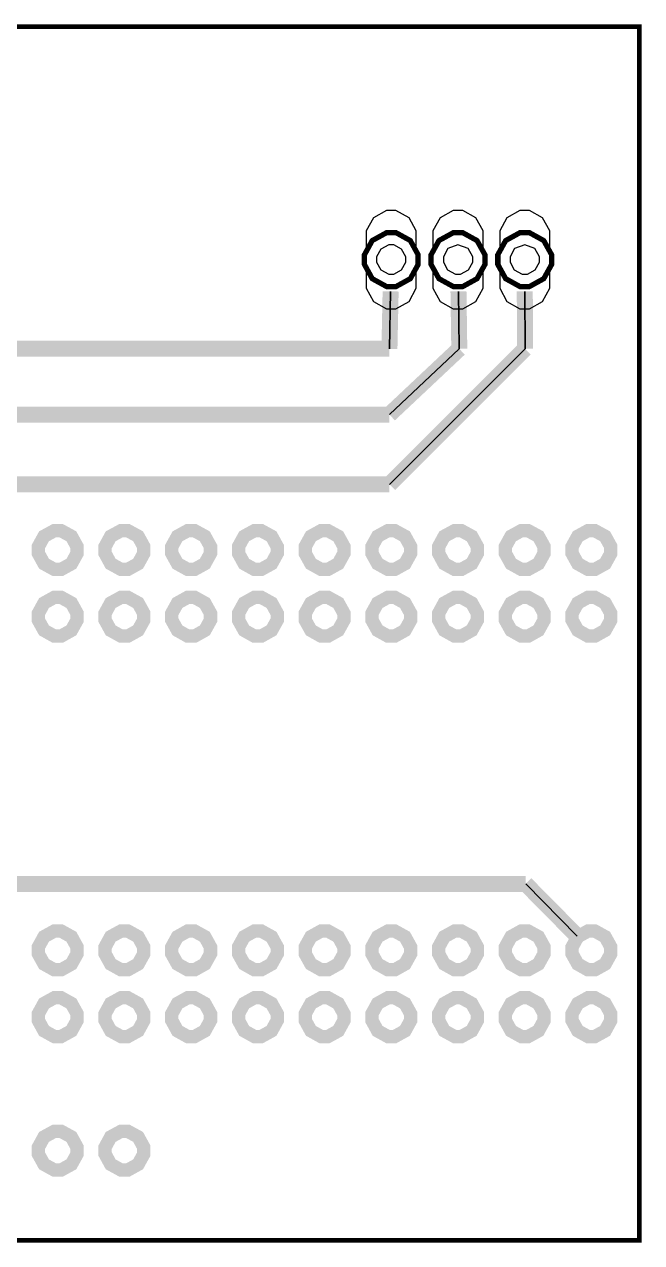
# Model space of a CAD drawing. Extents: x 0 to 1.85, y 0 to 1.83.
# Drawn here: x 0.928 to 1.854, y 0 to 1.826 of the extents above; entities that cross this region are included whole.
import ezdxf

# ---------------------------------------------------------------- set-up
doc = ezdxf.new("R2010")
doc.units = 0
doc.layers.get('0').update_dxf_attribs({"linetype": 'CONTINUOUS'})

msp = doc.modelspace()

# ---------------------------------------------------------------- linework, layer by layer
at = {"color": 0}
for points, const_width in [([(0.004, 1.8225), (1.8503, 1.8225), (1.8503, 0.004), (0.004, 0.004), (0.004, 1.8225)], 0.00694), ([(1.4785, 1.5138), (1.4714, 1.5138), (1.4499, 1.502), (1.4382, 1.4806), (1.4382, 1.4734), (1.4382, 1.4663), (1.4499, 1.4449), (1.4714, 1.4331), (1.4785, 1.4331), (1.4856, 1.4331), (1.507, 1.4449), (1.5188, 1.4663), (1.5188, 1.4734), (1.5188, 1.4806), (1.507, 1.502), (1.4856, 1.5138), (1.4785, 1.5138)], 0.00787), ([(1.4785, 1.5138), (1.4714, 1.5138), (1.4499, 1.502), (1.4382, 1.4806), (1.4382, 1.4734), (1.4382, 1.4663), (1.4499, 1.4449), (1.4714, 1.4331), (1.4785, 1.4331), (1.4856, 1.4331), (1.507, 1.4449), (1.5188, 1.4663), (1.5188, 1.4734), (1.5188, 1.4806), (1.507, 1.502), (1.4856, 1.5138), (1.4785, 1.5138)], 0.00787), ([(1.5785, 1.5138), (1.5714, 1.5138), (1.5499, 1.502), (1.5381, 1.4806), (1.5381, 1.4734), (1.5381, 1.4663), (1.5499, 1.4449), (1.5714, 1.4331), (1.5785, 1.4331), (1.5856, 1.4331), (1.607, 1.4449), (1.6189, 1.4663), (1.6189, 1.4734), (1.6189, 1.4806), (1.607, 1.502), (1.5856, 1.5138), (1.5785, 1.5138)], 0.00787), ([(1.5785, 1.5138), (1.5714, 1.5138), (1.5499, 1.502), (1.5381, 1.4806), (1.5381, 1.4734), (1.5381, 1.4663), (1.5499, 1.4449), (1.5714, 1.4331), (1.5785, 1.4331), (1.5856, 1.4331), (1.607, 1.4449), (1.6189, 1.4663), (1.6189, 1.4734), (1.6189, 1.4806), (1.607, 1.502), (1.5856, 1.5138), (1.5785, 1.5138)], 0.00787), ([(1.6785, 1.5138), (1.6713, 1.5138), (1.6499, 1.502), (1.6381, 1.4806), (1.6381, 1.4734), (1.6381, 1.4663), (1.6499, 1.4449), (1.6713, 1.4331), (1.6785, 1.4331), (1.6856, 1.4331), (1.707, 1.4449), (1.7189, 1.4663), (1.7189, 1.4734), (1.7189, 1.4806), (1.707, 1.502), (1.6856, 1.5138), (1.6785, 1.5138)], 0.00787), ([(1.6785, 1.5138), (1.6713, 1.5138), (1.6499, 1.502), (1.6381, 1.4806), (1.6381, 1.4734), (1.6381, 1.4663), (1.6499, 1.4449), (1.6713, 1.4331), (1.6785, 1.4331), (1.6856, 1.4331), (1.707, 1.4449), (1.7189, 1.4663), (1.7189, 1.4734), (1.7189, 1.4806), (1.707, 1.502), (1.6856, 1.5138), (1.6785, 1.5138)], 0.00787), ([(0.9785, 1.0673), (0.9734, 1.0673), (0.958, 1.0589), (0.9495, 1.0435), (0.9495, 1.0383), (0.9495, 1.0332), (0.958, 1.0178), (0.9734, 1.0093), (0.9785, 1.0093), (0.9836, 1.0093), (0.999, 1.0178), (1.0075, 1.0332), (1.0075, 1.0383), (1.0075, 1.0435), (0.999, 1.0589), (0.9836, 1.0673), (0.9785, 1.0673)], 0.02), ([(0.9785, 1.0673), (0.9734, 1.0673), (0.958, 1.0589), (0.9495, 1.0435), (0.9495, 1.0383), (0.9495, 1.0332), (0.958, 1.0178), (0.9734, 1.0093), (0.9785, 1.0093), (0.9836, 1.0093), (0.999, 1.0178), (1.0075, 1.0332), (1.0075, 1.0383), (1.0075, 1.0435), (0.999, 1.0589), (0.9836, 1.0673), (0.9785, 1.0673)], 0.02), ([(1.0785, 1.0673), (1.0734, 1.0673), (1.0579, 1.0589), (1.0495, 1.0435), (1.0495, 1.0383), (1.0495, 1.0332), (1.0579, 1.0178), (1.0734, 1.0093), (1.0785, 1.0093), (1.0836, 1.0093), (1.099, 1.0178), (1.1075, 1.0332), (1.1075, 1.0383), (1.1075, 1.0435), (1.099, 1.0589), (1.0836, 1.0673), (1.0785, 1.0673)], 0.02), ([(1.0785, 1.0673), (1.0734, 1.0673), (1.0579, 1.0589), (1.0495, 1.0435), (1.0495, 1.0383), (1.0495, 1.0332), (1.0579, 1.0178), (1.0734, 1.0093), (1.0785, 1.0093), (1.0836, 1.0093), (1.099, 1.0178), (1.1075, 1.0332), (1.1075, 1.0383), (1.1075, 1.0435), (1.099, 1.0589), (1.0836, 1.0673), (1.0785, 1.0673)], 0.02), ([(1.1785, 1.0673), (1.1733, 1.0673), (1.158, 1.0589), (1.1495, 1.0435), (1.1495, 1.0383), (1.1495, 1.0332), (1.158, 1.0178), (1.1733, 1.0093), (1.1785, 1.0093), (1.1836, 1.0093), (1.199, 1.0178), (1.2075, 1.0332), (1.2075, 1.0383), (1.2075, 1.0435), (1.199, 1.0589), (1.1836, 1.0673), (1.1785, 1.0673)], 0.02), ([(1.1785, 1.0673), (1.1733, 1.0673), (1.158, 1.0589), (1.1495, 1.0435), (1.1495, 1.0383), (1.1495, 1.0332), (1.158, 1.0178), (1.1733, 1.0093), (1.1785, 1.0093), (1.1836, 1.0093), (1.199, 1.0178), (1.2075, 1.0332), (1.2075, 1.0383), (1.2075, 1.0435), (1.199, 1.0589), (1.1836, 1.0673), (1.1785, 1.0673)], 0.02), ([(1.2785, 1.0673), (1.2733, 1.0673), (1.258, 1.0589), (1.2495, 1.0435), (1.2495, 1.0383), (1.2495, 1.0332), (1.258, 1.0178), (1.2733, 1.0093), (1.2785, 1.0093), (1.2836, 1.0093), (1.299, 1.0178), (1.3075, 1.0332), (1.3075, 1.0383), (1.3075, 1.0435), (1.299, 1.0589), (1.2836, 1.0673), (1.2785, 1.0673)], 0.02), ([(1.2785, 1.0673), (1.2733, 1.0673), (1.258, 1.0589), (1.2495, 1.0435), (1.2495, 1.0383), (1.2495, 1.0332), (1.258, 1.0178), (1.2733, 1.0093), (1.2785, 1.0093), (1.2836, 1.0093), (1.299, 1.0178), (1.3075, 1.0332), (1.3075, 1.0383), (1.3075, 1.0435), (1.299, 1.0589), (1.2836, 1.0673), (1.2785, 1.0673)], 0.02), ([(1.3785, 1.0673), (1.3733, 1.0673), (1.358, 1.0589), (1.3495, 1.0435), (1.3495, 1.0383), (1.3495, 1.0332), (1.358, 1.0178), (1.3733, 1.0093), (1.3785, 1.0093), (1.3836, 1.0093), (1.399, 1.0178), (1.4075, 1.0332), (1.4075, 1.0383), (1.4075, 1.0435), (1.399, 1.0589), (1.3836, 1.0673), (1.3785, 1.0673)], 0.02), ([(1.3785, 1.0673), (1.3733, 1.0673), (1.358, 1.0589), (1.3495, 1.0435), (1.3495, 1.0383), (1.3495, 1.0332), (1.358, 1.0178), (1.3733, 1.0093), (1.3785, 1.0093), (1.3836, 1.0093), (1.399, 1.0178), (1.4075, 1.0332), (1.4075, 1.0383), (1.4075, 1.0435), (1.399, 1.0589), (1.3836, 1.0673), (1.3785, 1.0673)], 0.02), ([(1.4785, 1.0673), (1.4734, 1.0673), (1.458, 1.0589), (1.4495, 1.0435), (1.4495, 1.0383), (1.4495, 1.0332), (1.458, 1.0178), (1.4734, 1.0093), (1.4785, 1.0093), (1.4836, 1.0093), (1.499, 1.0178), (1.5075, 1.0332), (1.5075, 1.0383), (1.5075, 1.0435), (1.499, 1.0589), (1.4836, 1.0673), (1.4785, 1.0673)], 0.02), ([(1.4785, 1.0673), (1.4734, 1.0673), (1.458, 1.0589), (1.4495, 1.0435), (1.4495, 1.0383), (1.4495, 1.0332), (1.458, 1.0178), (1.4734, 1.0093), (1.4785, 1.0093), (1.4836, 1.0093), (1.499, 1.0178), (1.5075, 1.0332), (1.5075, 1.0383), (1.5075, 1.0435), (1.499, 1.0589), (1.4836, 1.0673), (1.4785, 1.0673)], 0.02), ([(1.5785, 1.0673), (1.5734, 1.0673), (1.5579, 1.0589), (1.5495, 1.0435), (1.5495, 1.0383), (1.5495, 1.0332), (1.5579, 1.0178), (1.5734, 1.0093), (1.5785, 1.0093), (1.5836, 1.0093), (1.599, 1.0178), (1.6075, 1.0332), (1.6075, 1.0383), (1.6075, 1.0435), (1.599, 1.0589), (1.5836, 1.0673), (1.5785, 1.0673)], 0.02), ([(1.5785, 1.0673), (1.5734, 1.0673), (1.5579, 1.0589), (1.5495, 1.0435), (1.5495, 1.0383), (1.5495, 1.0332), (1.5579, 1.0178), (1.5734, 1.0093), (1.5785, 1.0093), (1.5836, 1.0093), (1.599, 1.0178), (1.6075, 1.0332), (1.6075, 1.0383), (1.6075, 1.0435), (1.599, 1.0589), (1.5836, 1.0673), (1.5785, 1.0673)], 0.02), ([(1.6785, 1.0673), (1.6733, 1.0673), (1.658, 1.0589), (1.6495, 1.0435), (1.6495, 1.0383), (1.6495, 1.0332), (1.658, 1.0178), (1.6733, 1.0093), (1.6785, 1.0093), (1.6836, 1.0093), (1.699, 1.0178), (1.7075, 1.0332), (1.7075, 1.0383), (1.7075, 1.0435), (1.699, 1.0589), (1.6836, 1.0673), (1.6785, 1.0673)], 0.02), ([(1.6785, 1.0673), (1.6733, 1.0673), (1.658, 1.0589), (1.6495, 1.0435), (1.6495, 1.0383), (1.6495, 1.0332), (1.658, 1.0178), (1.6733, 1.0093), (1.6785, 1.0093), (1.6836, 1.0093), (1.699, 1.0178), (1.7075, 1.0332), (1.7075, 1.0383), (1.7075, 1.0435), (1.699, 1.0589), (1.6836, 1.0673), (1.6785, 1.0673)], 0.02), ([(1.7785, 1.0673), (1.7733, 1.0673), (1.758, 1.0589), (1.7495, 1.0435), (1.7495, 1.0383), (1.7495, 1.0332), (1.758, 1.0178), (1.7733, 1.0093), (1.7785, 1.0093), (1.7836, 1.0093), (1.799, 1.0178), (1.8075, 1.0332), (1.8075, 1.0383), (1.8075, 1.0435), (1.799, 1.0589), (1.7836, 1.0673), (1.7785, 1.0673)], 0.02), ([(1.7785, 1.0673), (1.7733, 1.0673), (1.758, 1.0589), (1.7495, 1.0435), (1.7495, 1.0383), (1.7495, 1.0332), (1.758, 1.0178), (1.7733, 1.0093), (1.7785, 1.0093), (1.7836, 1.0093), (1.799, 1.0178), (1.8075, 1.0332), (1.8075, 1.0383), (1.8075, 1.0435), (1.799, 1.0589), (1.7836, 1.0673), (1.7785, 1.0673)], 0.02), ([(0.9785, 0.9674), (0.9734, 0.9674), (0.958, 0.9589), (0.9495, 0.9435), (0.9495, 0.9383), (0.9495, 0.9332), (0.958, 0.9179), (0.9734, 0.9093), (0.9785, 0.9093), (0.9836, 0.9093), (0.999, 0.9179), (1.0075, 0.9332), (1.0075, 0.9383), (1.0075, 0.9435), (0.999, 0.9589), (0.9836, 0.9674), (0.9785, 0.9674)], 0.02), ([(0.9785, 0.9674), (0.9734, 0.9674), (0.958, 0.9589), (0.9495, 0.9435), (0.9495, 0.9383), (0.9495, 0.9332), (0.958, 0.9179), (0.9734, 0.9093), (0.9785, 0.9093), (0.9836, 0.9093), (0.999, 0.9179), (1.0075, 0.9332), (1.0075, 0.9383), (1.0075, 0.9435), (0.999, 0.9589), (0.9836, 0.9674), (0.9785, 0.9674)], 0.02), ([(1.0785, 0.9674), (1.0734, 0.9674), (1.0579, 0.9589), (1.0495, 0.9435), (1.0495, 0.9383), (1.0495, 0.9332), (1.0579, 0.9179), (1.0734, 0.9093), (1.0785, 0.9093), (1.0836, 0.9093), (1.099, 0.9179), (1.1075, 0.9332), (1.1075, 0.9383), (1.1075, 0.9435), (1.099, 0.9589), (1.0836, 0.9674), (1.0785, 0.9674)], 0.02), ([(1.0785, 0.9674), (1.0734, 0.9674), (1.0579, 0.9589), (1.0495, 0.9435), (1.0495, 0.9383), (1.0495, 0.9332), (1.0579, 0.9179), (1.0734, 0.9093), (1.0785, 0.9093), (1.0836, 0.9093), (1.099, 0.9179), (1.1075, 0.9332), (1.1075, 0.9383), (1.1075, 0.9435), (1.099, 0.9589), (1.0836, 0.9674), (1.0785, 0.9674)], 0.02), ([(1.1785, 0.9674), (1.1733, 0.9674), (1.158, 0.9589), (1.1495, 0.9435), (1.1495, 0.9383), (1.1495, 0.9332), (1.158, 0.9179), (1.1733, 0.9093), (1.1785, 0.9093), (1.1836, 0.9093), (1.199, 0.9179), (1.2075, 0.9332), (1.2075, 0.9383), (1.2075, 0.9435), (1.199, 0.9589), (1.1836, 0.9674), (1.1785, 0.9674)], 0.02), ([(1.1785, 0.9674), (1.1733, 0.9674), (1.158, 0.9589), (1.1495, 0.9435), (1.1495, 0.9383), (1.1495, 0.9332), (1.158, 0.9179), (1.1733, 0.9093), (1.1785, 0.9093), (1.1836, 0.9093), (1.199, 0.9179), (1.2075, 0.9332), (1.2075, 0.9383), (1.2075, 0.9435), (1.199, 0.9589), (1.1836, 0.9674), (1.1785, 0.9674)], 0.02), ([(1.2785, 0.9674), (1.2733, 0.9674), (1.258, 0.9589), (1.2495, 0.9435), (1.2495, 0.9383), (1.2495, 0.9332), (1.258, 0.9179), (1.2733, 0.9093), (1.2785, 0.9093), (1.2836, 0.9093), (1.299, 0.9179), (1.3075, 0.9332), (1.3075, 0.9383), (1.3075, 0.9435), (1.299, 0.9589), (1.2836, 0.9674), (1.2785, 0.9674)], 0.02), ([(1.2785, 0.9674), (1.2733, 0.9674), (1.258, 0.9589), (1.2495, 0.9435), (1.2495, 0.9383), (1.2495, 0.9332), (1.258, 0.9179), (1.2733, 0.9093), (1.2785, 0.9093), (1.2836, 0.9093), (1.299, 0.9179), (1.3075, 0.9332), (1.3075, 0.9383), (1.3075, 0.9435), (1.299, 0.9589), (1.2836, 0.9674), (1.2785, 0.9674)], 0.02), ([(1.3785, 0.9674), (1.3733, 0.9674), (1.358, 0.9589), (1.3495, 0.9435), (1.3495, 0.9383), (1.3495, 0.9332), (1.358, 0.9179), (1.3733, 0.9093), (1.3785, 0.9093), (1.3836, 0.9093), (1.399, 0.9179), (1.4075, 0.9332), (1.4075, 0.9383), (1.4075, 0.9435), (1.399, 0.9589), (1.3836, 0.9674), (1.3785, 0.9674)], 0.02), ([(1.3785, 0.9674), (1.3733, 0.9674), (1.358, 0.9589), (1.3495, 0.9435), (1.3495, 0.9383), (1.3495, 0.9332), (1.358, 0.9179), (1.3733, 0.9093), (1.3785, 0.9093), (1.3836, 0.9093), (1.399, 0.9179), (1.4075, 0.9332), (1.4075, 0.9383), (1.4075, 0.9435), (1.399, 0.9589), (1.3836, 0.9674), (1.3785, 0.9674)], 0.02), ([(1.4785, 0.9674), (1.4734, 0.9674), (1.458, 0.9589), (1.4495, 0.9435), (1.4495, 0.9383), (1.4495, 0.9332), (1.458, 0.9179), (1.4734, 0.9093), (1.4785, 0.9093), (1.4836, 0.9093), (1.499, 0.9179), (1.5075, 0.9332), (1.5075, 0.9383), (1.5075, 0.9435), (1.499, 0.9589), (1.4836, 0.9674), (1.4785, 0.9674)], 0.02), ([(1.4785, 0.9674), (1.4734, 0.9674), (1.458, 0.9589), (1.4495, 0.9435), (1.4495, 0.9383), (1.4495, 0.9332), (1.458, 0.9179), (1.4734, 0.9093), (1.4785, 0.9093), (1.4836, 0.9093), (1.499, 0.9179), (1.5075, 0.9332), (1.5075, 0.9383), (1.5075, 0.9435), (1.499, 0.9589), (1.4836, 0.9674), (1.4785, 0.9674)], 0.02), ([(1.5785, 0.9674), (1.5734, 0.9674), (1.5579, 0.9589), (1.5495, 0.9435), (1.5495, 0.9383), (1.5495, 0.9332), (1.5579, 0.9179), (1.5734, 0.9093), (1.5785, 0.9093), (1.5836, 0.9093), (1.599, 0.9179), (1.6075, 0.9332), (1.6075, 0.9383), (1.6075, 0.9435), (1.599, 0.9589), (1.5836, 0.9674), (1.5785, 0.9674)], 0.02), ([(1.5785, 0.9674), (1.5734, 0.9674), (1.5579, 0.9589), (1.5495, 0.9435), (1.5495, 0.9383), (1.5495, 0.9332), (1.5579, 0.9179), (1.5734, 0.9093), (1.5785, 0.9093), (1.5836, 0.9093), (1.599, 0.9179), (1.6075, 0.9332), (1.6075, 0.9383), (1.6075, 0.9435), (1.599, 0.9589), (1.5836, 0.9674), (1.5785, 0.9674)], 0.02), ([(1.6785, 0.9674), (1.6733, 0.9674), (1.658, 0.9589), (1.6495, 0.9435), (1.6495, 0.9383), (1.6495, 0.9332), (1.658, 0.9179), (1.6733, 0.9093), (1.6785, 0.9093), (1.6836, 0.9093), (1.699, 0.9179), (1.7075, 0.9332), (1.7075, 0.9383), (1.7075, 0.9435), (1.699, 0.9589), (1.6836, 0.9674), (1.6785, 0.9674)], 0.02), ([(1.6785, 0.9674), (1.6733, 0.9674), (1.658, 0.9589), (1.6495, 0.9435), (1.6495, 0.9383), (1.6495, 0.9332), (1.658, 0.9179), (1.6733, 0.9093), (1.6785, 0.9093), (1.6836, 0.9093), (1.699, 0.9179), (1.7075, 0.9332), (1.7075, 0.9383), (1.7075, 0.9435), (1.699, 0.9589), (1.6836, 0.9674), (1.6785, 0.9674)], 0.02), ([(1.7785, 0.9674), (1.7733, 0.9674), (1.758, 0.9589), (1.7495, 0.9435), (1.7495, 0.9383), (1.7495, 0.9332), (1.758, 0.9179), (1.7733, 0.9093), (1.7785, 0.9093), (1.7836, 0.9093), (1.799, 0.9179), (1.8075, 0.9332), (1.8075, 0.9383), (1.8075, 0.9435), (1.799, 0.9589), (1.7836, 0.9674), (1.7785, 0.9674)], 0.02), ([(1.7785, 0.9674), (1.7733, 0.9674), (1.758, 0.9589), (1.7495, 0.9435), (1.7495, 0.9383), (1.7495, 0.9332), (1.758, 0.9179), (1.7733, 0.9093), (1.7785, 0.9093), (1.7836, 0.9093), (1.799, 0.9179), (1.8075, 0.9332), (1.8075, 0.9383), (1.8075, 0.9435), (1.799, 0.9589), (1.7836, 0.9674), (1.7785, 0.9674)], 0.02), ([(0.9785, 0.4674), (0.9734, 0.4674), (0.958, 0.4589), (0.9495, 0.4435), (0.9495, 0.4383), (0.9495, 0.4332), (0.958, 0.4179), (0.9734, 0.4093), (0.9785, 0.4093), (0.9836, 0.4093), (0.999, 0.4179), (1.0075, 0.4332), (1.0075, 0.4383), (1.0075, 0.4435), (0.999, 0.4589), (0.9836, 0.4674), (0.9785, 0.4674)], 0.02), ([(0.9785, 0.4674), (0.9734, 0.4674), (0.958, 0.4589), (0.9495, 0.4435), (0.9495, 0.4383), (0.9495, 0.4332), (0.958, 0.4179), (0.9734, 0.4093), (0.9785, 0.4093), (0.9836, 0.4093), (0.999, 0.4179), (1.0075, 0.4332), (1.0075, 0.4383), (1.0075, 0.4435), (0.999, 0.4589), (0.9836, 0.4674), (0.9785, 0.4674)], 0.02), ([(1.0785, 0.4674), (1.0734, 0.4674), (1.0579, 0.4589), (1.0495, 0.4435), (1.0495, 0.4383), (1.0495, 0.4332), (1.0579, 0.4179), (1.0734, 0.4093), (1.0785, 0.4093), (1.0836, 0.4093), (1.099, 0.4179), (1.1075, 0.4332), (1.1075, 0.4383), (1.1075, 0.4435), (1.099, 0.4589), (1.0836, 0.4674), (1.0785, 0.4674)], 0.02), ([(1.0785, 0.4674), (1.0734, 0.4674), (1.0579, 0.4589), (1.0495, 0.4435), (1.0495, 0.4383), (1.0495, 0.4332), (1.0579, 0.4179), (1.0734, 0.4093), (1.0785, 0.4093), (1.0836, 0.4093), (1.099, 0.4179), (1.1075, 0.4332), (1.1075, 0.4383), (1.1075, 0.4435), (1.099, 0.4589), (1.0836, 0.4674), (1.0785, 0.4674)], 0.02), ([(1.1785, 0.4674), (1.1733, 0.4674), (1.158, 0.4589), (1.1495, 0.4435), (1.1495, 0.4383), (1.1495, 0.4332), (1.158, 0.4179), (1.1733, 0.4093), (1.1785, 0.4093), (1.1836, 0.4093), (1.199, 0.4179), (1.2075, 0.4332), (1.2075, 0.4383), (1.2075, 0.4435), (1.199, 0.4589), (1.1836, 0.4674), (1.1785, 0.4674)], 0.02), ([(1.1785, 0.4674), (1.1733, 0.4674), (1.158, 0.4589), (1.1495, 0.4435), (1.1495, 0.4383), (1.1495, 0.4332), (1.158, 0.4179), (1.1733, 0.4093), (1.1785, 0.4093), (1.1836, 0.4093), (1.199, 0.4179), (1.2075, 0.4332), (1.2075, 0.4383), (1.2075, 0.4435), (1.199, 0.4589), (1.1836, 0.4674), (1.1785, 0.4674)], 0.02), ([(1.2785, 0.4674), (1.2733, 0.4674), (1.258, 0.4589), (1.2495, 0.4435), (1.2495, 0.4383), (1.2495, 0.4332), (1.258, 0.4179), (1.2733, 0.4093), (1.2785, 0.4093), (1.2836, 0.4093), (1.299, 0.4179), (1.3075, 0.4332), (1.3075, 0.4383), (1.3075, 0.4435), (1.299, 0.4589), (1.2836, 0.4674), (1.2785, 0.4674)], 0.02), ([(1.2785, 0.4674), (1.2733, 0.4674), (1.258, 0.4589), (1.2495, 0.4435), (1.2495, 0.4383), (1.2495, 0.4332), (1.258, 0.4179), (1.2733, 0.4093), (1.2785, 0.4093), (1.2836, 0.4093), (1.299, 0.4179), (1.3075, 0.4332), (1.3075, 0.4383), (1.3075, 0.4435), (1.299, 0.4589), (1.2836, 0.4674), (1.2785, 0.4674)], 0.02), ([(1.3785, 0.4674), (1.3733, 0.4674), (1.358, 0.4589), (1.3495, 0.4435), (1.3495, 0.4383), (1.3495, 0.4332), (1.358, 0.4179), (1.3733, 0.4093), (1.3785, 0.4093), (1.3836, 0.4093), (1.399, 0.4179), (1.4075, 0.4332), (1.4075, 0.4383), (1.4075, 0.4435), (1.399, 0.4589), (1.3836, 0.4674), (1.3785, 0.4674)], 0.02), ([(1.3785, 0.4674), (1.3733, 0.4674), (1.358, 0.4589), (1.3495, 0.4435), (1.3495, 0.4383), (1.3495, 0.4332), (1.358, 0.4179), (1.3733, 0.4093), (1.3785, 0.4093), (1.3836, 0.4093), (1.399, 0.4179), (1.4075, 0.4332), (1.4075, 0.4383), (1.4075, 0.4435), (1.399, 0.4589), (1.3836, 0.4674), (1.3785, 0.4674)], 0.02), ([(1.4785, 0.4674), (1.4734, 0.4674), (1.458, 0.4589), (1.4495, 0.4435), (1.4495, 0.4383), (1.4495, 0.4332), (1.458, 0.4179), (1.4734, 0.4093), (1.4785, 0.4093), (1.4836, 0.4093), (1.499, 0.4179), (1.5075, 0.4332), (1.5075, 0.4383), (1.5075, 0.4435), (1.499, 0.4589), (1.4836, 0.4674), (1.4785, 0.4674)], 0.02), ([(1.4785, 0.4674), (1.4734, 0.4674), (1.458, 0.4589), (1.4495, 0.4435), (1.4495, 0.4383), (1.4495, 0.4332), (1.458, 0.4179), (1.4734, 0.4093), (1.4785, 0.4093), (1.4836, 0.4093), (1.499, 0.4179), (1.5075, 0.4332), (1.5075, 0.4383), (1.5075, 0.4435), (1.499, 0.4589), (1.4836, 0.4674), (1.4785, 0.4674)], 0.02), ([(1.5785, 0.4674), (1.5734, 0.4674), (1.5579, 0.4589), (1.5495, 0.4435), (1.5495, 0.4383), (1.5495, 0.4332), (1.5579, 0.4179), (1.5734, 0.4093), (1.5785, 0.4093), (1.5836, 0.4093), (1.599, 0.4179), (1.6075, 0.4332), (1.6075, 0.4383), (1.6075, 0.4435), (1.599, 0.4589), (1.5836, 0.4674), (1.5785, 0.4674)], 0.02), ([(1.5785, 0.4674), (1.5734, 0.4674), (1.5579, 0.4589), (1.5495, 0.4435), (1.5495, 0.4383), (1.5495, 0.4332), (1.5579, 0.4179), (1.5734, 0.4093), (1.5785, 0.4093), (1.5836, 0.4093), (1.599, 0.4179), (1.6075, 0.4332), (1.6075, 0.4383), (1.6075, 0.4435), (1.599, 0.4589), (1.5836, 0.4674), (1.5785, 0.4674)], 0.02), ([(1.6785, 0.4674), (1.6733, 0.4674), (1.658, 0.4589), (1.6495, 0.4435), (1.6495, 0.4383), (1.6495, 0.4332), (1.658, 0.4179), (1.6733, 0.4093), (1.6785, 0.4093), (1.6836, 0.4093), (1.699, 0.4179), (1.7075, 0.4332), (1.7075, 0.4383), (1.7075, 0.4435), (1.699, 0.4589), (1.6836, 0.4674), (1.6785, 0.4674)], 0.02), ([(1.6785, 0.4674), (1.6733, 0.4674), (1.658, 0.4589), (1.6495, 0.4435), (1.6495, 0.4383), (1.6495, 0.4332), (1.658, 0.4179), (1.6733, 0.4093), (1.6785, 0.4093), (1.6836, 0.4093), (1.699, 0.4179), (1.7075, 0.4332), (1.7075, 0.4383), (1.7075, 0.4435), (1.699, 0.4589), (1.6836, 0.4674), (1.6785, 0.4674)], 0.02), ([(1.7785, 0.4674), (1.7733, 0.4674), (1.758, 0.4589), (1.7495, 0.4435), (1.7495, 0.4383), (1.7495, 0.4332), (1.758, 0.4179), (1.7733, 0.4093), (1.7785, 0.4093), (1.7836, 0.4093), (1.799, 0.4179), (1.8075, 0.4332), (1.8075, 0.4383), (1.8075, 0.4435), (1.799, 0.4589), (1.7836, 0.4674), (1.7785, 0.4674)], 0.02), ([(1.7785, 0.4674), (1.7733, 0.4674), (1.758, 0.4589), (1.7495, 0.4435), (1.7495, 0.4383), (1.7495, 0.4332), (1.758, 0.4179), (1.7733, 0.4093), (1.7785, 0.4093), (1.7836, 0.4093), (1.799, 0.4179), (1.8075, 0.4332), (1.8075, 0.4383), (1.8075, 0.4435), (1.799, 0.4589), (1.7836, 0.4674), (1.7785, 0.4674)], 0.02), ([(0.9785, 0.3674), (0.9734, 0.3674), (0.958, 0.3589), (0.9495, 0.3435), (0.9495, 0.3384), (0.9495, 0.3333), (0.958, 0.3178), (0.9734, 0.3093), (0.9785, 0.3093), (0.9836, 0.3093), (0.999, 0.3178), (1.0075, 0.3333), (1.0075, 0.3384), (1.0075, 0.3435), (0.999, 0.3589), (0.9836, 0.3674), (0.9785, 0.3674)], 0.02), ([(0.9785, 0.3674), (0.9734, 0.3674), (0.958, 0.3589), (0.9495, 0.3435), (0.9495, 0.3384), (0.9495, 0.3333), (0.958, 0.3178), (0.9734, 0.3093), (0.9785, 0.3093), (0.9836, 0.3093), (0.999, 0.3178), (1.0075, 0.3333), (1.0075, 0.3384), (1.0075, 0.3435), (0.999, 0.3589), (0.9836, 0.3674), (0.9785, 0.3674)], 0.02), ([(1.0785, 0.3674), (1.0734, 0.3674), (1.0579, 0.3589), (1.0495, 0.3435), (1.0495, 0.3384), (1.0495, 0.3333), (1.0579, 0.3178), (1.0734, 0.3093), (1.0785, 0.3093), (1.0836, 0.3093), (1.099, 0.3178), (1.1075, 0.3333), (1.1075, 0.3384), (1.1075, 0.3435), (1.099, 0.3589), (1.0836, 0.3674), (1.0785, 0.3674)], 0.02), ([(1.0785, 0.3674), (1.0734, 0.3674), (1.0579, 0.3589), (1.0495, 0.3435), (1.0495, 0.3384), (1.0495, 0.3333), (1.0579, 0.3178), (1.0734, 0.3093), (1.0785, 0.3093), (1.0836, 0.3093), (1.099, 0.3178), (1.1075, 0.3333), (1.1075, 0.3384), (1.1075, 0.3435), (1.099, 0.3589), (1.0836, 0.3674), (1.0785, 0.3674)], 0.02), ([(1.1785, 0.3674), (1.1733, 0.3674), (1.158, 0.3589), (1.1495, 0.3435), (1.1495, 0.3384), (1.1495, 0.3333), (1.158, 0.3178), (1.1733, 0.3093), (1.1785, 0.3093), (1.1836, 0.3093), (1.199, 0.3178), (1.2075, 0.3333), (1.2075, 0.3384), (1.2075, 0.3435), (1.199, 0.3589), (1.1836, 0.3674), (1.1785, 0.3674)], 0.02), ([(1.1785, 0.3674), (1.1733, 0.3674), (1.158, 0.3589), (1.1495, 0.3435), (1.1495, 0.3384), (1.1495, 0.3333), (1.158, 0.3178), (1.1733, 0.3093), (1.1785, 0.3093), (1.1836, 0.3093), (1.199, 0.3178), (1.2075, 0.3333), (1.2075, 0.3384), (1.2075, 0.3435), (1.199, 0.3589), (1.1836, 0.3674), (1.1785, 0.3674)], 0.02), ([(1.2785, 0.3674), (1.2733, 0.3674), (1.258, 0.3589), (1.2495, 0.3435), (1.2495, 0.3384), (1.2495, 0.3333), (1.258, 0.3178), (1.2733, 0.3093), (1.2785, 0.3093), (1.2836, 0.3093), (1.299, 0.3178), (1.3075, 0.3333), (1.3075, 0.3384), (1.3075, 0.3435), (1.299, 0.3589), (1.2836, 0.3674), (1.2785, 0.3674)], 0.02), ([(1.2785, 0.3674), (1.2733, 0.3674), (1.258, 0.3589), (1.2495, 0.3435), (1.2495, 0.3384), (1.2495, 0.3333), (1.258, 0.3178), (1.2733, 0.3093), (1.2785, 0.3093), (1.2836, 0.3093), (1.299, 0.3178), (1.3075, 0.3333), (1.3075, 0.3384), (1.3075, 0.3435), (1.299, 0.3589), (1.2836, 0.3674), (1.2785, 0.3674)], 0.02), ([(1.3785, 0.3674), (1.3733, 0.3674), (1.358, 0.3589), (1.3495, 0.3435), (1.3495, 0.3384), (1.3495, 0.3333), (1.358, 0.3178), (1.3733, 0.3093), (1.3785, 0.3093), (1.3836, 0.3093), (1.399, 0.3178), (1.4075, 0.3333), (1.4075, 0.3384), (1.4075, 0.3435), (1.399, 0.3589), (1.3836, 0.3674), (1.3785, 0.3674)], 0.02), ([(1.3785, 0.3674), (1.3733, 0.3674), (1.358, 0.3589), (1.3495, 0.3435), (1.3495, 0.3384), (1.3495, 0.3333), (1.358, 0.3178), (1.3733, 0.3093), (1.3785, 0.3093), (1.3836, 0.3093), (1.399, 0.3178), (1.4075, 0.3333), (1.4075, 0.3384), (1.4075, 0.3435), (1.399, 0.3589), (1.3836, 0.3674), (1.3785, 0.3674)], 0.02), ([(1.4785, 0.3674), (1.4734, 0.3674), (1.458, 0.3589), (1.4495, 0.3435), (1.4495, 0.3384), (1.4495, 0.3333), (1.458, 0.3178), (1.4734, 0.3093), (1.4785, 0.3093), (1.4836, 0.3093), (1.499, 0.3178), (1.5075, 0.3333), (1.5075, 0.3384), (1.5075, 0.3435), (1.499, 0.3589), (1.4836, 0.3674), (1.4785, 0.3674)], 0.02), ([(1.4785, 0.3674), (1.4734, 0.3674), (1.458, 0.3589), (1.4495, 0.3435), (1.4495, 0.3384), (1.4495, 0.3333), (1.458, 0.3178), (1.4734, 0.3093), (1.4785, 0.3093), (1.4836, 0.3093), (1.499, 0.3178), (1.5075, 0.3333), (1.5075, 0.3384), (1.5075, 0.3435), (1.499, 0.3589), (1.4836, 0.3674), (1.4785, 0.3674)], 0.02), ([(1.5785, 0.3674), (1.5734, 0.3674), (1.5579, 0.3589), (1.5495, 0.3435), (1.5495, 0.3384), (1.5495, 0.3333), (1.5579, 0.3178), (1.5734, 0.3093), (1.5785, 0.3093), (1.5836, 0.3093), (1.599, 0.3178), (1.6075, 0.3333), (1.6075, 0.3384), (1.6075, 0.3435), (1.599, 0.3589), (1.5836, 0.3674), (1.5785, 0.3674)], 0.02), ([(1.5785, 0.3674), (1.5734, 0.3674), (1.5579, 0.3589), (1.5495, 0.3435), (1.5495, 0.3384), (1.5495, 0.3333), (1.5579, 0.3178), (1.5734, 0.3093), (1.5785, 0.3093), (1.5836, 0.3093), (1.599, 0.3178), (1.6075, 0.3333), (1.6075, 0.3384), (1.6075, 0.3435), (1.599, 0.3589), (1.5836, 0.3674), (1.5785, 0.3674)], 0.02), ([(1.6785, 0.3674), (1.6733, 0.3674), (1.658, 0.3589), (1.6495, 0.3435), (1.6495, 0.3384), (1.6495, 0.3333), (1.658, 0.3178), (1.6733, 0.3093), (1.6785, 0.3093), (1.6836, 0.3093), (1.699, 0.3178), (1.7075, 0.3333), (1.7075, 0.3384), (1.7075, 0.3435), (1.699, 0.3589), (1.6836, 0.3674), (1.6785, 0.3674)], 0.02), ([(1.6785, 0.3674), (1.6733, 0.3674), (1.658, 0.3589), (1.6495, 0.3435), (1.6495, 0.3384), (1.6495, 0.3333), (1.658, 0.3178), (1.6733, 0.3093), (1.6785, 0.3093), (1.6836, 0.3093), (1.699, 0.3178), (1.7075, 0.3333), (1.7075, 0.3384), (1.7075, 0.3435), (1.699, 0.3589), (1.6836, 0.3674), (1.6785, 0.3674)], 0.02), ([(1.7785, 0.3674), (1.7733, 0.3674), (1.758, 0.3589), (1.7495, 0.3435), (1.7495, 0.3384), (1.7495, 0.3333), (1.758, 0.3178), (1.7733, 0.3093), (1.7785, 0.3093), (1.7836, 0.3093), (1.799, 0.3178), (1.8075, 0.3333), (1.8075, 0.3384), (1.8075, 0.3435), (1.799, 0.3589), (1.7836, 0.3674), (1.7785, 0.3674)], 0.02), ([(1.7785, 0.3674), (1.7733, 0.3674), (1.758, 0.3589), (1.7495, 0.3435), (1.7495, 0.3384), (1.7495, 0.3333), (1.758, 0.3178), (1.7733, 0.3093), (1.7785, 0.3093), (1.7836, 0.3093), (1.799, 0.3178), (1.8075, 0.3333), (1.8075, 0.3384), (1.8075, 0.3435), (1.799, 0.3589), (1.7836, 0.3674), (1.7785, 0.3674)], 0.02), ([(0.9785, 0.1673), (0.9734, 0.1673), (0.958, 0.1589), (0.9495, 0.1434), (0.9495, 0.1383), (0.9495, 0.1332), (0.958, 0.1178), (0.9734, 0.1093), (0.9785, 0.1093), (0.9836, 0.1093), (0.999, 0.1178), (1.0075, 0.1332), (1.0075, 0.1383), (1.0075, 0.1434), (0.999, 0.1589), (0.9836, 0.1673), (0.9785, 0.1673)], 0.02), ([(0.9785, 0.1673), (0.9734, 0.1673), (0.958, 0.1589), (0.9495, 0.1434), (0.9495, 0.1383), (0.9495, 0.1332), (0.958, 0.1178), (0.9734, 0.1093), (0.9785, 0.1093), (0.9836, 0.1093), (0.999, 0.1178), (1.0075, 0.1332), (1.0075, 0.1383), (1.0075, 0.1434), (0.999, 0.1589), (0.9836, 0.1673), (0.9785, 0.1673)], 0.02), ([(1.0785, 0.1673), (1.0734, 0.1673), (1.0579, 0.1589), (1.0495, 0.1434), (1.0495, 0.1383), (1.0495, 0.1332), (1.0579, 0.1178), (1.0734, 0.1093), (1.0785, 0.1093), (1.0836, 0.1093), (1.099, 0.1178), (1.1075, 0.1332), (1.1075, 0.1383), (1.1075, 0.1434), (1.099, 0.1589), (1.0836, 0.1673), (1.0785, 0.1673)], 0.02), ([(1.0785, 0.1673), (1.0734, 0.1673), (1.0579, 0.1589), (1.0495, 0.1434), (1.0495, 0.1383), (1.0495, 0.1332), (1.0579, 0.1178), (1.0734, 0.1093), (1.0785, 0.1093), (1.0836, 0.1093), (1.099, 0.1178), (1.1075, 0.1332), (1.1075, 0.1383), (1.1075, 0.1434), (1.099, 0.1589), (1.0836, 0.1673), (1.0785, 0.1673)], 0.02)]:
    msp.add_lwpolyline(points, close=True, dxfattribs=dict(at, const_width=const_width))
for points in [[(1.4785, 1.3994), (1.4719, 1.3994), (1.4523, 1.4103), (1.4415, 1.43), (1.4415, 1.4365), (1.4415, 1.5105), (1.4415, 1.517), (1.4523, 1.5366), (1.4719, 1.5474), (1.4785, 1.5474), (1.485, 1.5474), (1.5047, 1.5366), (1.5155, 1.517), (1.5155, 1.5105), (1.5155, 1.4365), (1.5155, 1.43), (1.5047, 1.4103), (1.485, 1.3994), (1.4785, 1.3994)], [(1.4785, 1.3994), (1.4719, 1.3994), (1.4523, 1.4103), (1.4415, 1.43), (1.4415, 1.4365), (1.4415, 1.5105), (1.4415, 1.517), (1.4523, 1.5366), (1.4719, 1.5474), (1.4785, 1.5474), (1.485, 1.5474), (1.5047, 1.5366), (1.5155, 1.517), (1.5155, 1.5105), (1.5155, 1.4365), (1.5155, 1.43), (1.5047, 1.4103), (1.485, 1.3994), (1.4785, 1.3994)], [(1.5785, 1.3994), (1.5719, 1.3994), (1.5523, 1.4103), (1.5415, 1.43), (1.5415, 1.4365), (1.5415, 1.5105), (1.5415, 1.517), (1.5523, 1.5366), (1.5719, 1.5474), (1.5785, 1.5474), (1.585, 1.5474), (1.6046, 1.5366), (1.6155, 1.517), (1.6155, 1.5105), (1.6155, 1.4365), (1.6155, 1.43), (1.6046, 1.4103), (1.585, 1.3994), (1.5785, 1.3994)], [(1.5785, 1.3994), (1.5719, 1.3994), (1.5523, 1.4103), (1.5415, 1.43), (1.5415, 1.4365), (1.5415, 1.5105), (1.5415, 1.517), (1.5523, 1.5366), (1.5719, 1.5474), (1.5785, 1.5474), (1.585, 1.5474), (1.6046, 1.5366), (1.6155, 1.517), (1.6155, 1.5105), (1.6155, 1.4365), (1.6155, 1.43), (1.6046, 1.4103), (1.585, 1.3994), (1.5785, 1.3994)], [(1.6785, 1.3994), (1.6719, 1.3994), (1.6523, 1.4103), (1.6415, 1.43), (1.6415, 1.4365), (1.6415, 1.5105), (1.6415, 1.517), (1.6523, 1.5366), (1.6719, 1.5474), (1.6785, 1.5474), (1.685, 1.5474), (1.7046, 1.5366), (1.7155, 1.517), (1.7155, 1.5105), (1.7155, 1.4365), (1.7155, 1.43), (1.7046, 1.4103), (1.685, 1.3994), (1.6785, 1.3994)], [(1.6785, 1.3994), (1.6719, 1.3994), (1.6523, 1.4103), (1.6415, 1.43), (1.6415, 1.4365), (1.6415, 1.5105), (1.6415, 1.517), (1.6523, 1.5366), (1.6719, 1.5474), (1.6785, 1.5474), (1.685, 1.5474), (1.7046, 1.5366), (1.7155, 1.517), (1.7155, 1.5105), (1.7155, 1.4365), (1.7155, 1.43), (1.7046, 1.4103), (1.685, 1.3994), (1.6785, 1.3994)], [(1.5005, 1.4735), (1.5005, 1.4774), (1.494, 1.489), (1.4824, 1.4955), (1.4785, 1.4955), (1.4746, 1.4955), (1.4629, 1.489), (1.4565, 1.4774), (1.4565, 1.4735), (1.4565, 1.4696), (1.4629, 1.458), (1.4746, 1.4515), (1.4785, 1.4515), (1.4824, 1.4515), (1.494, 1.458), (1.5005, 1.4696), (1.5005, 1.4735)], [(1.5005, 1.4735), (1.5005, 1.4774), (1.494, 1.489), (1.4824, 1.4955), (1.4785, 1.4955), (1.4746, 1.4955), (1.4629, 1.489), (1.4565, 1.4774), (1.4565, 1.4735), (1.4565, 1.4696), (1.4629, 1.458), (1.4746, 1.4515), (1.4785, 1.4515), (1.4824, 1.4515), (1.494, 1.458), (1.5005, 1.4696), (1.5005, 1.4735)], [(1.6005, 1.4735), (1.6005, 1.4776), (1.5936, 1.49), (1.5784, 1.4954), (1.5633, 1.49), (1.5565, 1.4776), (1.5565, 1.4735), (1.5565, 1.4696), (1.5629, 1.458), (1.5746, 1.4515), (1.5785, 1.4515), (1.5824, 1.4515), (1.594, 1.458), (1.6005, 1.4696), (1.6005, 1.4735)], [(1.6005, 1.4735), (1.6005, 1.4776), (1.5936, 1.49), (1.5784, 1.4954), (1.5633, 1.49), (1.5565, 1.4776), (1.5565, 1.4735), (1.5565, 1.4696), (1.5629, 1.458), (1.5746, 1.4515), (1.5785, 1.4515), (1.5824, 1.4515), (1.594, 1.458), (1.6005, 1.4696), (1.6005, 1.4735)], [(1.7005, 1.4735), (1.7005, 1.4776), (1.6936, 1.49), (1.6785, 1.4954), (1.6634, 1.49), (1.6565, 1.4776), (1.6565, 1.4735), (1.6565, 1.4696), (1.6629, 1.458), (1.6746, 1.4515), (1.6785, 1.4515), (1.6824, 1.4515), (1.6941, 1.458), (1.7005, 1.4696), (1.7005, 1.4735)], [(1.7005, 1.4735), (1.7005, 1.4776), (1.6936, 1.49), (1.6785, 1.4954), (1.6634, 1.49), (1.6565, 1.4776), (1.6565, 1.4735), (1.6565, 1.4696), (1.6629, 1.458), (1.6746, 1.4515), (1.6785, 1.4515), (1.6824, 1.4515), (1.6941, 1.458), (1.7005, 1.4696), (1.7005, 1.4735)], [(1.4757, 1.3398), (1.4775, 1.4259)], [(1.5804, 1.3398), (1.5792, 1.4259)], [(1.6789, 1.3398), (1.6786, 1.4259)], [(1.4757, 1.1367), (1.6789, 1.3398)], [(1.4757, 1.2414), (1.5804, 1.3398)], [(1.7573, 0.4597), (1.6799, 0.538)]]:
    msp.add_lwpolyline(points, close=True, dxfattribs=at)
at = {"color": 0, "const_width": 0.024}
for points in [[(1.4757, 1.3398), (1.4775, 1.4259)], [(1.5804, 1.3398), (1.5792, 1.4259)], [(1.6789, 1.3398), (1.6786, 1.4259)], [(0.4787, 1.3398), (1.4757, 1.3398)], [(1.4757, 1.1367), (1.6789, 1.3398)], [(1.4757, 1.2413), (1.5804, 1.3398)], [(0.4787, 1.2413), (1.4757, 1.2413)], [(0.4787, 1.1367), (1.4757, 1.1367)], [(1.6799, 0.538), (0.2775, 0.538)], [(1.7573, 0.4597), (1.6799, 0.538)]]:
    msp.add_lwpolyline(points, dxfattribs=at)

doc.saveas('drawing.dxf')
